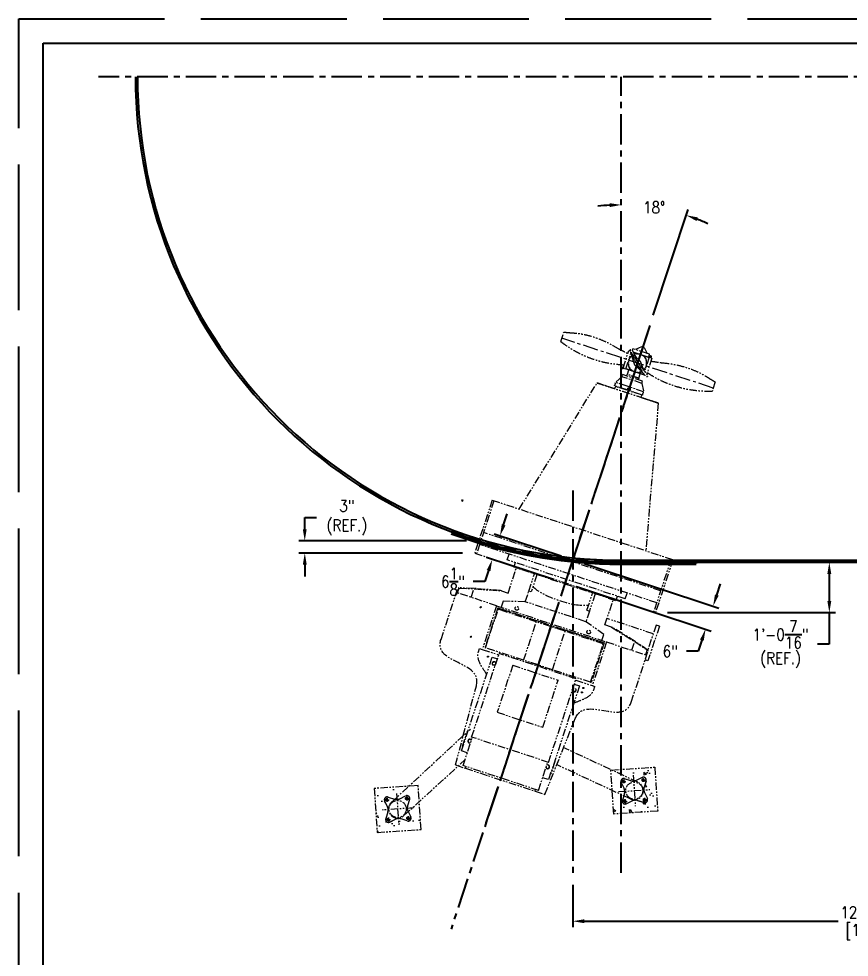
# Model space of a CAD drawing. Extents: x -36 to 1834, y 36 to 900.
# Drawn here: x -36 to 374.3, y 436.1 to 900 of the extents above; entities that cross this region are included whole.
import ezdxf

# ---------------------------------------------------------------- set-up
doc = ezdxf.new("R2010")
doc.units = 0
doc.header["$LTSCALE"] = 12
doc.header["$MEASUREMENT"] = 0
doc.header["$PDMODE"] = 33
doc.header["$PDSIZE"] = -0.5
for name, pattern in [('AM_ISO02W050', [7.5, 6, -1.5]), ('CENTER', [2, 1.25, -0.25, 0.25, -0.25]), ('HIDDEN', [0.375, 0.25, -0.125]), ('PHANTOM2', [1.25, 0.625, -0.125, 0.125, -0.125, 0.125, -0.125])]:
    doc.linetypes.add(name, pattern=pattern)
doc.layers.get('0').update_dxf_attribs({"linetype": 'CONTINUOUS'})
doc.layers.get('Defpoints').update_dxf_attribs({"linetype": 'CONTINUOUS'})
for name, color, linetype, lineweight in [('AM_11', 92, 'PHANTOM2', 25), ('AM_7', 142, 'CENTER', 25), ('Equipment-AM_0', 7, 'CONTINUOUS', 50), ('Equipment-AM_11', 92, 'PHANTOM2', 25), ('Equipment-AM_2', 5, 'CONTINUOUS', 50), ('Equipment-AM_3', 6, 'HIDDEN', 25)]:
    doc.layers.add(name, color=color, linetype=linetype, lineweight=lineweight)
for name, color, linetype in [('CENTER', 6, 'CENTER'), ('COVER', 3, 'CONTINUOUS'), ('DIM', 1, 'CONTINUOUS'), ('SHELL', 40, 'CONTINUOUS')]:
    doc.layers.add(name, color=color, linetype=linetype)
doc.styles.add('ROMANS', font='ROMANS.shx', dxfattribs={"width": 0.85, "height": 5.76})
doc.styles.get("Standard").update_dxf_attribs({"font": 'sanss___.ttf'})
doc.dimstyles.get("Standard").update_dxf_attribs({"dimtxt": 0.18, "dimasz": 0.18, "dimexe": 0.18, "dimexo": 0.0625, "dimgap": 0.09, "dimtad": 0, "dimtih": 1, "dimtoh": 1, "dimdec": 4, "dimzin": 0, "dimdsep": 46, "dimtxsty": 'Standard', "dimcen": 0.09, "dimadec": 0, "dimazin": 0, "dimtfac": 1, "dimtdec": 4, "dimtofl": 0, "dimtmove": 0, "dimatfit": 3, "dimfxl": 1, "dimtolj": 1, "dimtzin": 0, "dimarcsym": 0})

# ---------------------------------------------------------------- blocks, each defined once
blk = doc.blocks.new('*D226')
at = {"layer": 'COVER', "color": 0, "lineweight": -2, "transparency": 16777216}
for p, q in [((203.54, 649.84), (205.33, 655.32)), ((231.95, 634.44), (198.89, 645.31)), ((228.12, 622.78), (195.06, 633.65)), ((196.11, 627.24), (194.31, 621.76)), ((194.31, 621.76), (188.55, 621.76))]:
    blk.add_line(p, q, dxfattribs=at)
at = {"layer": 'COVER', "color": 0, "transparency": 16777216}
for points in [[(202.62, 650.14), (204.45, 649.54), (201.74, 644.37)], [(195.2, 627.54), (197.02, 626.94), (197.91, 632.71)]]:
    blk.add_solid(points, dxfattribs=at)
at = {"layer": 'Defpoints', "color": 0, "transparency": 16777216}
for p in [(197.91, 632.71), (237.65, 632.57, 0.01), (233.82, 620.91, 0.01)]:
    blk.add_point(p, dxfattribs=at)
at = {"layer": 'COVER', "color": 0, "transparency": 16777216, "insert": (178.51, 621.76), "char_height": 5.76, "attachment_point": 5, "style": 'ROMANS'}
blk.add_mtext('\\A1;6{\\H1x;\\S1/8;}"', dxfattribs=at)
blk = doc.blocks.new('A$C7E8F1151')
at = {"layer": 'AM_11', "lineweight": 18, "ltscale": 0.25}
h = blk.add_hatch(dxfattribs=at)
h.set_pattern_fill('AR-CONC', color=256, style=0)
h.set_pattern_definition([(50, (-256.126, -601.178), (7.1726, -0.62752), [0.75, -8.25]), (355, (-256.126, -601.178), (-1.387513, 7.52192), [0.6, -6.6]), (100.4514, (-255.528, -601.23), (5.78509, 6.8944), [0.6374, -7.01142]), (46.1842, (-256.126, -599.178), (10.67241, -1.65519), [1.125, -12.375]), (96.6356, (-255.236, -599.316), (9.34662, 9.74119), [0.9561, -10.51714]), (351.1842, (-256.126, -599.178), (9.34662, 9.74119), [0.9, -9.9]), (21, (-255.126, -599.678), (5.96907, -4.02619), [0.75, -8.25]), (326, (-255.126, -599.678), (2.433153, 7.2515), [0.6, -6.6]), (71.4514, (-254.6284, -600.013), (8.402224, 3.22531), [0.6374, -7.01142]), (37.5, (-256.1259, -601.1777), (0.1215986, 3.3289385), [0, -6.52, 0, -6.7, 0, -6.625]), (7.5, (-256.126, -601.1777), (2.630695, 3.944117), [0, -3.82, 0, -6.37, 0, -2.525]), (327.5, (-258.356, -601.1777), (5.338224, -0.225549), [0, -2.5, 0, -7.8, 0, -10.35]), (317.5, (-259.356, -601.1777), (5.831862, 1.00105), [0, -3.25, 0, -5.18, 0, -7.35])])
h.paths.add_polyline_path([(247.41, 65.65), (250.45, 71.21, 0.048096), (250.36, 71.53), (249.75, 73.05, -0.660247), (250.67, 73.97), (252.19, 73.36, 0.095714), (252.84, 73.24), (252.84, 73.13, -0.414201), (255.11, 70.87), (255.21, 70.87, 0.095714), (255.33, 70.21), (255.94, 68.7, -0.660247), (255.02, 67.78), (253.96, 68.2), (252.44, 65.44), (258.28, 65.44), (258.28, 76.31), (247.41, 76.31)])
h.paths.add_polyline_path([(255.64, 73.31, -1), (254.93, 73.31, -1)], flags=16)
h = blk.add_hatch(dxfattribs=at)
h.set_pattern_fill('AR-CONC', color=256, style=0)
h.set_pattern_definition([(50, (-256.126, -601.178), (7.1726, -0.62752), [0.75, -8.25]), (355, (-256.126, -601.178), (-1.38751, 7.52192), [0.6, -6.6]), (100.4514, (-255.528, -601.23), (5.78509, 6.8944), [0.6374, -7.01142]), (46.1842, (-256.126, -599.178), (10.67241, -1.65519), [1.125, -12.375]), (96.6356, (-255.236, -599.316), (9.34662, 9.74119), [0.9561, -10.51714]), (351.1842, (-256.126, -599.178), (9.34662, 9.74119), [0.9, -9.9]), (21, (-255.126, -599.678), (5.96907, -4.02619), [0.75, -8.25]), (326, (-255.126, -599.678), (2.43315, 7.2515), [0.6, -6.6]), (71.4514, (-254.6284, -600.013), (8.402224, 3.22531), [0.6374, -7.01142]), (37.5, (-256.1259, -601.1777), (0.1215986, 3.3289385), [0, -6.52, 0, -6.7, 0, -6.625]), (7.5, (-256.126, -601.1777), (2.630695, 3.944117), [0, -3.82, 0, -6.37, 0, -2.525]), (327.5, (-258.356, -601.1777), (5.338224, -0.225549), [0, -2.5, 0, -7.8, 0, -10.35]), (317.5, (-259.356, -601.1777), (5.831862, 1.00105), [0, -3.25, 0, -5.18, 0, -7.35])])
h.paths.add_polyline_path([(248.09, 6.83), (258.97, 6.83), (258.97, 17.7), (252.06, 17.7), (254.36, 14.82), (255.71, 15.36, -0.660247), (256.63, 14.44), (256.02, 12.92, 0.095714), (255.89, 12.26), (255.78, 12.26, -0.414172), (253.53, 10.01), (253.53, 9.9, 0.095714), (252.87, 9.78), (251.35, 9.17, -0.660247), (250.43, 10.09), (251.04, 11.6, 0.0164), (251.08, 11.71), (248.09, 15.39)])
h.paths.add_polyline_path([(255.62, 9.82, -1), (256.32, 9.82, -1)], flags=16)
for p, q in [((178.9, 40.58), (196.51, 84.16)), ((196.33, 83.72), (209.11, 78.56)), ((196.51, 84.16), (209.28, 79)), ((145.49, 81.76), (143.86, 77.75)), ((146.18, 81.48), (145.49, 81.76)), ((146.5, 82.27), (146.23, 81.61)), ((146.23, 81.61), (149.57, 80.26)), ((146.5, 82.27), (150.36, 80.71)), ((157.67, 83.1), (193.87, 77.62)), ((143.75, 80.51), (143.48, 79.85)), ((143.48, 79.85), (144.12, 78.37)), ((143.75, 80.51), (145.24, 81.14)), ((145.13, 78.88), (145.61, 80.07)), ((152, 79.6), (150.05, 74.78)), ((151.18, 78.72), (150.12, 79.15)), ((150.23, 79.99), (150.43, 79.91)), ((150.57, 80.25), (150.43, 79.91)), ((152.53, 79.38), (150.58, 74.57)), ((154.63, 79.68), (151.88, 72.89)), ((152.53, 79.38), (152, 79.6)), ((152.53, 79.38), (154.63, 79.68)), ((155.43, 79.36), (152.69, 72.57)), ((155.39, 79.06), (152.87, 72.8)), ((154.77, 79.62), (154.63, 79.68)), ((155.37, 79), (155.3, 79.03)), ((155.43, 79.36), (155.36, 79.39)), ((155.39, 79.06), (155.99, 78.89)), ((204, 80.63), (186.74, 37.91)), ((206.88, 79.46), (189.62, 36.75)), ((191.67, 35.42), (209.28, 79)), ((212.7, 79.74), (212.38, 78.94)), ((212.38, 78.94), (218.42, 76.5)), ((212.7, 79.74), (221.06, 76.36)), ((144.31, 77.57), (143.86, 77.75)), ((144.24, 76.68), (144.41, 77.11)), ((148.44, 74.99), (144.24, 76.68)), ((148.7, 75.64), (144.86, 77.2)), ((149.81, 78.37), (149.33, 77.18)), ((151.18, 78.72), (150.07, 75.98)), ((151.27, 78.72), (150.14, 75.91)), ((151.18, 78.72), (151.27, 78.72)), ((151.6, 78.59), (151.27, 78.72)), ((214.47, 78.09), (209.98, 66.96)), ((218.51, 76.61), (216.11, 73.54)), ((218.41, 76.37), (218.51, 76.61)), ((230.96, 71.58), (218.51, 76.61)), ((148.44, 74.99), (148.7, 75.64)), ((150.07, 75.98), (149.01, 76.41)), ((150.58, 74.57), (150.05, 74.78)), ((150.07, 75.98), (150.14, 75.91)), ((150.46, 75.78), (150.14, 75.91)), ((150.58, 74.57), (151.88, 72.89)), ((215.73, 66.46), (219.54, 75.91)), ((216.11, 73.42), (218.41, 76.37)), ((219.54, 75.91), (218.41, 76.37)), ((221.06, 76.36), (220.79, 75.69)), ((252.84, 66.99), (252.84, 74.76)), ((152.03, 72.83), (151.88, 72.89)), ((152.69, 72.57), (152.61, 72.6)), ((152.89, 72.87), (152.82, 72.9)), ((152.87, 72.8), (153.41, 72.51)), ((205.39, 71.78), (204, 72.34)), ((212.16, 67.93), (216.11, 73.42)), ((216.11, 73.54), (212.26, 68.19)), ((218.19, 72.57), (216.11, 73.42)), ((250.83, 71.91), (241.07, 54.07)), ((249.75, 73.05), (250.36, 71.53)), ((250.87, 73.31), (249.93, 73.31)), ((250.4, 73.78), (250.4, 72.85)), ((251.24, 73.74), (250.67, 73.97)), ((250.67, 73.97), (252.19, 73.36)), ((253.5, 73.36), (255.02, 73.97)), ((254.82, 73.31), (255.76, 73.31)), ((255.29, 73.78), (255.29, 72.85)), ((255.94, 73.05), (255.29, 71.41)), ((255.33, 71.53), (255.94, 73.05)), ((205.39, 71.78), (193.89, 43.31)), ((204.61, 69.85), (205.71, 69.41)), ((254.78, 69.71), (245.15, 52.11)), ((249.02, 70.87), (256.67, 70.87)), ((250.36, 70.21), (249.75, 68.7)), ((255.94, 68.7), (255.33, 70.21)), ((181.54, 47.12), (151.7, 68.33)), ((205.71, 69.41), (195.76, 44.8)), ((211.51, 66.34), (205.45, 68.79)), ((212.16, 67.93), (211.51, 66.34)), ((212.26, 68.19), (212.16, 67.93)), ((250.87, 68.43), (249.93, 68.43)), ((250.4, 67.96), (250.4, 68.9)), ((250.67, 67.78), (252.19, 68.38)), ((253.5, 68.38), (255.02, 67.78)), ((254.82, 68.43), (255.76, 68.43)), ((255.29, 67.96), (255.29, 68.9)), ((205.02, 39.96), (215.73, 66.46)), ((205.56, 40.25), (215.91, 65.88)), ((213.82, 65.94), (210.4, 61.69)), ((215.75, 65.37), (211.83, 55.67)), ((216.15, 65.61), (212.43, 56.41)), ((215.28, 65.35), (213.82, 65.94)), ((215.71, 65.38), (216.01, 65.27)), ((215.73, 66.46), (226.24, 62.22)), ((215.91, 65.88), (225.48, 62.01)), ((225.42, 61.87), (216.15, 65.61)), ((207.58, 62.15), (203.45, 63.82)), ((203.68, 64.41), (207.82, 62.74)), ((207.58, 62.15), (207.82, 62.74)), ((207.82, 62.74), (210.4, 61.69)), ((226.24, 62.22), (226.5, 62.87)), ((227.31, 62.55), (226.5, 62.87)), ((140.92, 60.04), (138.62, 60.97)), ((210.4, 61.69), (204.5, 47.09)), ((225.42, 61.87), (221.7, 52.67)), ((224.63, 58.23), (226.24, 62.22)), ((225.42, 61.87), (225.48, 62.01)), ((224.34, 58.35), (216.84, 39.8)), ((244.49, 50.21), (224.34, 58.35)), ((225.61, 57.83), (226.12, 59.08)), ((226.12, 59.08), (248.75, 49.93)), ((212.43, 56.41), (209.63, 49.48)), ((211.83, 55.67), (211.44, 54.69)), ((221.7, 52.67), (212.43, 56.41)), ((252.32, 48.8), (234.1, 57.5)), ((211.69, 54.59), (211.4, 54.71)), ((219.95, 42.96), (224.37, 53.92)), ((235.72, 49.33), (224.37, 53.92)), ((210.11, 51.41), (209.71, 50.43)), ((210.37, 51.3), (210.07, 51.42)), ((221.7, 52.67), (218.9, 45.73)), ((244.37, 51.7), (244.4, 51.78)), ((244.4, 51.78), (247.68, 50.45)), ((201.92, 48.14), (197.79, 49.8)), ((198.02, 50.39), (202.15, 48.72)), ((202.15, 48.72), (201.92, 48.14)), ((209.71, 50.43), (205.8, 40.73)), ((209.63, 49.48), (205.91, 40.28)), ((218.9, 45.73), (209.63, 49.48)), ((220.89, 50.33), (219.93, 47.96)), ((220.85, 50.24), (220.74, 50.29)), ((221.07, 50.26), (220.89, 50.33)), ((231.3, 38.38), (235.72, 49.33)), ((244.49, 50.21), (236.99, 31.66)), ((251.24, 47.26), (244.41, 50.02)), ((247.68, 50.45), (247.65, 50.38)), ((248.75, 49.93), (248.17, 48.5)), ((251.36, 46.42), (252.32, 48.8)), ((204.5, 47.09), (201.92, 48.14)), ((204.5, 47.09), (204.01, 41.66)), ((219.96, 48.05), (219.86, 48.1)), ((220.11, 47.89), (219.93, 47.96)), ((251.24, 47.26), (243.89, 29.09)), ((244.58, 29.62), (251.36, 46.42)), ((251.36, 46.42), (250.96, 46.58)), ((194.67, 45.25), (195.76, 44.8)), ((202.08, 42.98), (196.02, 45.42)), ((218.9, 45.73), (215.18, 36.53)), ((193.89, 43.31), (192.5, 43.87)), ((201.43, 41.39), (202.08, 42.98)), ((219.95, 42.96), (231.3, 38.38)), ((178.9, 40.58), (191.67, 35.42)), ((179.07, 41.01), (191.85, 35.85)), ((201.33, 41.12), (200.38, 34.6)), ((200.46, 34.69), (201.43, 41.39)), ((205.02, 39.96), (201.2, 30.51)), ((201.43, 41.39), (201.33, 41.12)), ((204.01, 41.66), (205.47, 41.07)), ((205.02, 39.96), (215.53, 35.71)), ((205.56, 40.25), (215.12, 36.39)), ((206.05, 40.63), (205.76, 40.74)), ((215.18, 36.53), (205.91, 40.28)), ((215.53, 35.71), (217.14, 39.68)), ((236.99, 31.66), (216.84, 39.8)), ((217.62, 38.05), (218.12, 39.29)), ((240.26, 28.91), (217.62, 38.05)), ((215.12, 36.39), (215.18, 36.53)), ((215.27, 35.06), (215.53, 35.71)), ((216.07, 34.73), (215.27, 35.06)), ((200.38, 34.6), (199.97, 30.73)), ((200.07, 30.97), (200.46, 34.69)), ((202.55, 33.85), (200.46, 34.69)), ((243.62, 27.24), (224.46, 33.65)), ((199.97, 30.73), (200.07, 30.97)), ((212.42, 25.7), (199.97, 30.73)), ((201.2, 30.51), (200.07, 30.97)), ((251.84, 10.77), (234.99, 31.5)), ((235.85, 30.61), (235.87, 30.68)), ((239.13, 29.28), (235.85, 30.61)), ((243.89, 29.09), (237.07, 31.84)), ((240.83, 30.32), (240.26, 28.91)), ((239.16, 29.35), (239.13, 29.28)), ((255.19, 13.78), (242.44, 29.73)), ((243.62, 27.24), (244.58, 29.62)), ((244.58, 29.62), (244.18, 29.79)), ((251.04, 12.92), (250.43, 14.44)), ((251.56, 14.71), (250.62, 14.71)), ((251.09, 15.18), (251.09, 14.24)), ((251.35, 15.36), (252.87, 14.75)), ((253.53, 16.15), (253.53, 8.38)), ((254.19, 14.75), (255.71, 15.36)), ((255.5, 14.71), (256.44, 14.71)), ((255.97, 15.18), (255.97, 14.24)), ((256.63, 14.44), (256.02, 12.92)), ((249.71, 12.26), (257.35, 12.26)), ((250.43, 10.09), (251.04, 11.6)), ((256.63, 10.09), (255.97, 11.73)), ((256.02, 11.6), (256.63, 10.09)), ((251.56, 9.82), (250.62, 9.82)), ((251.09, 9.35), (251.09, 10.29)), ((251.35, 9.17), (252.87, 9.78)), ((251.92, 9.4), (251.35, 9.17)), ((254.19, 9.78), (255.71, 9.17)), ((255.5, 9.82), (256.44, 9.82)), ((255.97, 9.35), (255.97, 10.29))]:
    blk.add_line(p, q, dxfattribs=at)
for points in [[(247.41, 76.31), (258.28, 76.31), (258.28, 65.44), (247.41, 65.44)], [(248.09, 6.83), (258.97, 6.83), (258.97, 17.7), (248.09, 17.7)]]:
    blk.add_lwpolyline(points, close=True, dxfattribs=at)
for centre, radius in [((153.69, 76.11), 0.197), ((250.4, 73.31), 0.354), ((252.84, 70.87), 2.11), ((255.29, 73.31), 0.354), ((250.4, 68.43), 0.354), ((255.29, 68.43), 0.354), ((213, 62.23), 0.453), ((226.7, 59.99), 0.131), ((227.06, 57.72), 0.409), ((227.79, 59.55), 0.131), ((205.99, 44.9), 0.453), ((217.41, 36.99), 0.131), ((219.24, 38.38), 0.409), ((251.09, 14.71), 0.354), ((253.53, 12.26), 2.11), ((255.97, 14.71), 0.354), ((251.09, 9.82), 0.354), ((255.97, 9.82), 0.354)]:
    blk.add_circle(centre, radius, dxfattribs=at)
for centre, radius, start, end in [((146.52, 79.7), 1.87, 95.3699, 99.7224), ((147.47, 78.63), 2.26, 40.0119, 195.9902), ((147.47, 78.63), 2.26, 213.9377, 22.2566), ((144.3, 84.1), 6.59, 288.0503, 310.75), ((144.3, 84.1), 6.2, 298.1144, 310.75), ((148.47, 79.26), 0.197, 310.75, 130.75), ((148.9, 78.74), 1.87, 36.2776, 40.6301), ((145.65, 77.85), 0.197, 102.25, 203.876), ((145.65, 77.85), 0.197, 203.876, 282.25), ((144.3, 84.1), 6.2, 282.25, 294.8856), ((144.3, 84.1), 6.59, 282.25, 288.0503), ((144.3, 84.1), 6.2, 294.8856, 298.1144), ((148.41, 77.55), 1.87, 275.3699, 279.7224), ((250.4, 73.31), 0.709, 68.1307, 201.8694), ((252.84, 70.87), 2.26, 328.966, 152.8628), ((252.84, 75.01), 1.77, 248.1307, 291.8694), ((255.29, 73.31), 0.709, 338.1307, 111.8694), ((255.29, 73.31), 0.709, 338.1307, 34.3457), ((248.71, 70.87), 1.77, 338.1307, 21.8694), ((256.98, 70.87), 1.77, 162.8539, 201.8694), ((256.98, 70.87), 1.77, 158.1307, 159.8426), ((250.4, 68.43), 0.709, 158.1307, 291.8694), ((252.84, 66.74), 1.77, 68.1307, 111.8694), ((255.29, 68.43), 0.709, 248.1308, 21.8694), ((227.06, 57.72), 0.472, 269.0395, 226.9605), ((245.56, 49.93), 0.472, 291.5312, 204.4688), ((245.56, 49.93), 0.409, 281.0207, 214.9793), ((219.24, 38.38), 0.472, 93.8419, 42.1581), ((237.97, 31.13), 0.472, 114.2378, 21.7622), ((237.97, 31.13), 0.409, 104.8773, 31.1227), ((251.09, 14.71), 0.709, 68.1306, 201.8693), ((253.53, 16.4), 1.77, 248.1306, 291.8694), ((255.97, 14.71), 0.709, 338.1307, 111.8693), ((249.39, 12.26), 1.77, 338.1307, 21.8693), ((253.53, 12.26), 2.25, 214.7511, 37.2528), ((257.66, 12.26), 1.77, 158.1307, 197.1462), ((257.66, 12.26), 1.77, 200.1575, 201.8693), ((251.09, 9.82), 0.709, 158.1307, 291.8694), ((253.53, 8.13), 1.77, 68.1306, 111.8694), ((255.97, 9.82), 0.709, 248.1307, 21.8693), ((255.97, 9.82), 0.709, 325.6544, 21.8693)]:
    blk.add_arc(centre, radius, start, end, dxfattribs=at)
blk.add_ellipse((202.84, 56.25), major_axis=(2.95, 7.3), ratio=0.260474, start_param=3.544308, end_param=5.880469, dxfattribs=at)
for centre in [(205.12, 36), (212.24, 33.13)]:
    blk.add_ellipse(centre, major_axis=(0.164, -0.066), ratio=0.409923, dxfattribs=at)
for points in [[(152.6, 96.36), (152.86, 96.72), (153.12, 97.1), (153.37, 97.47)], [(145.94, 81.58), (145.91, 81.65), (145.88, 81.72), (145.86, 81.78)], [(147.28, 79.39), (147.36, 79.41), (147.44, 79.43), (147.52, 79.45)], [(145.36, 77.97), (145.42, 77.99), (145.51, 78.01), (145.6, 78.04)], [(147.65, 77.86), (147.25, 77.76), (146.87, 77.67), (146.52, 77.58)], [(234.1, 57.5), (228.27, 60.28), (237, 69.14), (230.96, 71.58)], [(138.62, 60.97), (138.7, 61.42), (138.78, 61.86), (138.84, 62.3)], [(229.37, 60.09), (228.93, 61.2), (228.33, 62.13), (227.31, 62.55)], [(230.26, 57.41), (229.96, 58.31), (229.71, 59.25), (229.37, 60.09)], [(224.46, 33.65), (218.33, 35.7), (218.47, 23.25), (212.42, 25.7)], [(219.26, 35.06), (218.17, 34.57), (217.1, 34.32), (216.07, 34.73)], [(221.76, 36.38), (220.93, 35.94), (220.09, 35.43), (219.26, 35.06)]]:
    blk.add_open_spline(points, degree=3, dxfattribs=at)
for points, knots in [([(147.77, 84.6), (147.92, 85.59), (148.12, 86.57), (148.62, 88.51), (148.92, 89.47), (149.6, 91.28), (149.98, 92.13), (150.78, 93.65), (151.18, 94.33), (151.78, 95.21), (151.94, 95.45), (152.27, 95.91), (152.45, 96.15), (152.6, 96.36)], [0, 0, 0, 0, 7.653732, 7.653732, 15.300348, 15.300348, 22.393792, 22.393792, 28.40915, 28.40915, 30.624819, 30.624819, 32.850872, 32.850872, 32.850872, 32.850872]), ([(155.67, 96.54), (155.63, 95.72), (155.56, 94.87), (155.34, 93.21), (155.2, 92.38), (154.85, 90.81), (154.65, 90.05), (154.2, 88.6), (153.94, 87.9), (153.4, 86.55), (153.1, 85.9), (152.46, 84.63), (152.11, 84.01), (151.38, 82.81), (150.99, 82.22), (150.39, 81.38), (150.19, 81.12), (149.99, 80.86)], [0, 0, 0, 0, 6.979555, 6.979555, 13.589523, 13.589523, 19.605925, 19.605925, 25.238521, 25.238521, 30.698867, 30.698867, 36.177533, 36.177533, 41.846552, 41.846552, 44.568185, 44.568185, 44.568185, 44.568185]), ([(147.2, 81.98), (147.34, 82.61), (147.48, 83.25), (147.65, 84), (147.68, 84.13), (147.72, 84.35), (147.74, 84.45), (147.76, 84.56), (147.77, 84.58), (147.77, 84.6), (147.77, 84.61), (147.77, 84.62), (147.77, 84.63), (147.78, 84.63), (147.78, 84.63), (147.78, 84.63)], [0, 0, 0, 0, 5.000867, 5.000867, 6.021701, 6.021701, 6.787566, 6.787566, 6.931145, 6.931145, 6.993671, 6.993671, 7.02494, 7.02494, 7.030177, 7.030177, 7.030177, 7.030177]), ([(145.61, 80.07), (145.64, 80.13), (145.66, 80.2), (145.72, 80.34), (145.75, 80.41), (145.8, 80.53), (145.83, 80.6), (145.88, 80.73), (145.9, 80.8), (145.95, 80.92), (145.98, 80.99), (146.03, 81.11), (146.05, 81.17), (146.09, 81.25), (146.1, 81.28), (146.12, 81.34), (146.13, 81.36), (146.15, 81.41), (146.16, 81.44), (146.18, 81.48), (146.19, 81.49), (146.2, 81.53), (146.21, 81.54), (146.21, 81.54)], [-7.209113, -7.209113, -7.209113, -7.209113, -6.686993, -6.686993, -6.164873, -6.164873, -5.595417, -5.595417, -5.02596, -5.02596, -4.311666, -4.311666, -3.597372, -3.597372, -3.090035, -3.090035, -2.582697, -2.582697, -1.937023, -1.937023, -1.291349, -1.291349, 0, 0, 0, 0]), ([(145.86, 81.78), (145.86, 81.79), (145.85, 81.8), (145.85, 81.82), (145.84, 81.83), (145.84, 81.86), (145.84, 81.86), (145.84, 81.88), (145.84, 81.88), (145.84, 81.9), (145.84, 81.9), (145.84, 81.9), (145.84, 81.91), (145.84, 81.91), (145.84, 81.91), (145.84, 81.92), (145.84, 81.92), (145.84, 81.92), (145.84, 81.93), (145.85, 81.93), (145.85, 81.94), (145.85, 81.95), (145.85, 81.96), (145.86, 81.99), (145.87, 82.01), (145.89, 82.04), (145.91, 82.05), (145.94, 82.08), (145.96, 82.1), (146, 82.11), (146.01, 82.11), (146.02, 82.11), (146.02, 82.11), (146.03, 82.11), (146.03, 82.11), (146.03, 82.11), (146.03, 82.11), (146.04, 82.11), (146.04, 82.11), (146.05, 82.11), (146.05, 82.11), (146.06, 82.11), (146.07, 82.11), (146.09, 82.1), (146.09, 82.1), (146.11, 82.09), (146.12, 82.09), (146.14, 82.07), (146.15, 82.06), (146.2, 82.01), (146.24, 81.96), (146.3, 81.88), (146.31, 81.86), (146.33, 81.84)], [0, 0, 0, 0, 0.737578, 0.737578, 1.29119, 1.29119, 1.485795, 1.485795, 1.579648, 1.579648, 1.616724, 1.616724, 1.635225, 1.635225, 1.653768, 1.653768, 1.672344, 1.672344, 1.690911, 1.690911, 1.728403, 1.728403, 1.803313, 1.803313, 2.103496, 2.103496, 2.41165, 2.41165, 2.804965, 2.804965, 2.891471, 2.891471, 2.90998, 2.90998, 2.928549, 2.928549, 2.947177, 2.947177, 2.965788, 2.965788, 3.003386, 3.003386, 3.078225, 3.078225, 3.377259, 3.377259, 3.750925, 3.750925, 4.871392, 4.871392, 8.233437, 8.233437, 9.167797, 9.167797, 9.167797, 9.167797]), ([(157.67, 83.1), (157.66, 83.08), (157.6, 82.92), (157.49, 82.64), (157.36, 82.33), (157.17, 81.85), (156.93, 81.24), (156.7, 80.67), (156.42, 79.98), (156.11, 79.21), (155.81, 78.44), (155.47, 77.6), (155.12, 76.74), (154.77, 75.88), (154.42, 75), (154.07, 74.15), (153.73, 73.3), (153.4, 72.48), (153.1, 71.75), (152.8, 71.01), (152.54, 70.36), (152.32, 69.84), (152.11, 69.31), (151.94, 68.91), (151.84, 68.65), (151.75, 68.43), (151.7, 68.32), (151.7, 68.33)], [3.162767, 3.162767, 3.162767, 3.162767, 3.494281, 3.494281, 3.494281, 3.864937, 3.864937, 3.864937, 4.218341, 4.218341, 4.218341, 4.571649, 4.571649, 4.571649, 4.924836, 4.924836, 4.924836, 5.277871, 5.277871, 5.277871, 5.630759, 5.630759, 5.630759, 5.983556, 5.983556, 5.983556, 6.283185, 6.283185, 6.283185, 6.283185]), ([(155.95, 78.9), (156.09, 79.26), (156.23, 79.59), (156.36, 79.91), (156.65, 80.63), (156.91, 81.25), (157.11, 81.75), (157.31, 82.25), (157.47, 82.63), (157.56, 82.85), (157.63, 83.01), (157.66, 83.1), (157.67, 83.1), (157.67, 83.1), (157.67, 83.1), (157.67, 83.1)], [2.0172, 2.0172, 2.0172, 2.0172, 2.175146, 2.175146, 2.175146, 2.528546, 2.528546, 2.528546, 2.881984, 2.881984, 2.881984, 3.141593, 3.141593, 3.141593, 3.162767, 3.162767, 3.162767, 3.162767]), ([(144.66, 77.72), (144.66, 77.73), (144.66, 77.73), (144.68, 77.78), (144.71, 77.83), (144.76, 77.96), (144.78, 78.03), (144.83, 78.15), (144.86, 78.21), (144.91, 78.35), (144.94, 78.42), (144.99, 78.54), (145.02, 78.61), (145.07, 78.75), (145.1, 78.82), (145.13, 78.88)], [17.950022, 17.950022, 17.950022, 17.950022, 18.015599, 18.015599, 18.729893, 18.729893, 19.444187, 19.444187, 20.013643, 20.013643, 20.5831, 20.5831, 21.105219, 21.105219, 21.627339, 21.627339, 21.627339, 21.627339]), ([(147.46, 80.89), (147.39, 80.9), (147.33, 80.9), (147.2, 80.91), (147.13, 80.9), (146.98, 80.9), (146.91, 80.89), (146.76, 80.86), (146.66, 80.84), (146.47, 80.77), (146.38, 80.73), (146.23, 80.65), (146.17, 80.6), (146.04, 80.5), (145.99, 80.44), (145.89, 80.34), (145.85, 80.28), (145.79, 80.18), (145.76, 80.13), (145.74, 80.09)], [2.052584, 2.052584, 2.052584, 2.052584, 2.543291, 2.543291, 3.04271, 3.04271, 3.54213, 3.54213, 4.243281, 4.243281, 4.944433, 4.944433, 5.501463, 5.501463, 6.058494, 6.058494, 6.568214, 6.568214, 6.897985, 6.897985, 6.897985, 6.897985]), ([(146.31, 78.61), (146.43, 78.72), (146.55, 78.83), (146.64, 78.92), (146.78, 79.06), (146.89, 79.16), (146.92, 79.19)], [0.5349784, 0.5349784, 0.5349784, 0.5349784, 0.7267187, 0.7267187, 0.7267187, 1, 1, 1, 1]), ([(146.92, 79.19), (146.98, 79.25), (147.05, 79.3), (147.12, 79.33), (147.17, 79.36), (147.22, 79.38), (147.28, 79.39)], [0, 0, 0, 0, 0.5061072, 0.5061072, 0.5061072, 0.8602727, 0.8602727, 0.8602727, 0.8602727]), ([(147.52, 79.45), (147.55, 79.46), (147.57, 79.46), (147.66, 79.49), (147.73, 79.51), (148.02, 79.59), (148.23, 79.67), (148.93, 79.94), (149.41, 80.17), (149.87, 80.42), (149.96, 80.47), (150.04, 80.51)], [0, 0, 0, 0, 0.449507, 0.449507, 1.797254, 1.797254, 5.841303, 5.841303, 14.80828, 14.80828, 17.264303, 17.264303, 17.264303, 17.264303]), ([(148.95, 78.96), (148.9, 78.91), (148.84, 78.86), (148.79, 78.8), (148.7, 78.72), (148.61, 78.63), (148.53, 78.55), (148.4, 78.43), (148.28, 78.32), (148.19, 78.23), (148.1, 78.14), (148.04, 78.08), (148.01, 78.06)], [0.3542157, 0.3542157, 0.3542157, 0.3542157, 0.446679, 0.446679, 0.446679, 0.5884091, 0.5884091, 0.5884091, 0.7967182, 0.7967182, 0.7967182, 1, 1, 1, 1]), ([(149.57, 79.71), (149.57, 79.71), (149.56, 79.7), (149.5, 79.67), (149.43, 79.62), (149.23, 79.49), (149.09, 79.4), (148.72, 79.15), (148.48, 78.98), (148.19, 78.78), (148.14, 78.75), (148.1, 78.72)], [14.726358, 14.726358, 14.726358, 14.726358, 15.953512, 15.953512, 18.610397, 18.610397, 22.145019, 22.145019, 26.877729, 26.877729, 27.74245, 27.74245, 27.74245, 27.74245]), ([(148.36, 79.42), (148.77, 79.69), (149.13, 79.93), (149.75, 80.33), (150.01, 80.49), (150.4, 80.73), (150.54, 80.82), (150.68, 80.89), (150.71, 80.91), (150.77, 80.93), (150.78, 80.93), (150.81, 80.93), (150.82, 80.94), (150.87, 80.93), (150.89, 80.93), (150.93, 80.91), (150.95, 80.9), (150.98, 80.87), (151, 80.84), (151.03, 80.78), (151.03, 80.75), (151.03, 80.7), (151.02, 80.68), (151.01, 80.65), (151.01, 80.64), (150.99, 80.61), (150.98, 80.6), (150.95, 80.56), (150.92, 80.54), (150.81, 80.44), (150.69, 80.35), (150.53, 80.22)], [0, 0, 0, 0, 6.995978, 6.995978, 13.62516, 13.62516, 19.677384, 19.677384, 22.584203, 22.584203, 23.212089, 23.212089, 23.684226, 23.684226, 24.084161, 24.084161, 24.272384, 24.272384, 24.626608, 24.626608, 24.980767, 24.980767, 25.333398, 25.333398, 25.749267, 25.749267, 26.59786, 26.59786, 29.139566, 29.139566, 34.936509, 34.936509, 34.936509, 34.936509]), ([(150.53, 80.22), (150.4, 80.12), (150.18, 79.96), (149.71, 79.6), (149.5, 79.44), (149.18, 79.17), (149.06, 79.06), (148.95, 78.96)], [0, 0, 0, 0, 4.730935, 4.730935, 8.359402, 8.359402, 10.638255, 10.638255, 10.638255, 10.638255]), ([(149.23, 80.09), (149.22, 80.1), (149.21, 80.11), (149.15, 80.17), (149.1, 80.21), (149.05, 80.25)], [-2.6470738, -2.6470738, -2.6470738, -2.6470738, -2.5432912, -2.5432912, -2.0525844, -2.0525844, -2.0525844, -2.0525844]), ([(149.73, 78.48), (149.74, 78.53), (149.76, 78.57), (149.78, 78.69), (149.79, 78.76), (149.8, 78.9), (149.8, 78.98), (149.78, 79.14), (149.76, 79.22), (149.72, 79.37), (149.68, 79.46), (149.64, 79.55)], [-6.897985, -6.897985, -6.897985, -6.897985, -6.568214, -6.568214, -6.058494, -6.058494, -5.501463, -5.501463, -4.944433, -4.944433, -4.290403, -4.290403, -4.290403, -4.290403]), ([(150.4, 79.85), (150.4, 79.85), (150.4, 79.84), (150.38, 79.8), (150.38, 79.78), (150.36, 79.74), (150.35, 79.72), (150.33, 79.67), (150.32, 79.64), (150.3, 79.58), (150.28, 79.55), (150.25, 79.47), (150.23, 79.42), (150.18, 79.29), (150.15, 79.22), (150.1, 79.1), (150.08, 79.04), (150.02, 78.91), (149.99, 78.84), (149.94, 78.71), (149.92, 78.64), (149.86, 78.51), (149.83, 78.44), (149.81, 78.37)], [0, 0, 0, 0, 1.291349, 1.291349, 1.937023, 1.937023, 2.582697, 2.582697, 3.090035, 3.090035, 3.597372, 3.597372, 4.311666, 4.311666, 5.02596, 5.02596, 5.595417, 5.595417, 6.164873, 6.164873, 6.686993, 6.686993, 7.209113, 7.209113, 7.209113, 7.209113]), ([(155.36, 79.39), (155.36, 79.39), (155.35, 79.39), (155.32, 79.4), (155.29, 79.41), (155.24, 79.43), (155.21, 79.44), (155.13, 79.46), (155.1, 79.48), (155.02, 79.51), (154.98, 79.52), (154.91, 79.56), (154.88, 79.57), (154.83, 79.6), (154.81, 79.61), (154.78, 79.62), (154.77, 79.62), (154.77, 79.62)], [1.206037, 1.206037, 1.206037, 1.206037, 1.507546, 1.507546, 1.809055, 1.809055, 2.110565, 2.110565, 2.412074, 2.412074, 2.713584, 2.713584, 3.015093, 3.015093, 3.316602, 3.316602, 3.618111, 3.618111, 3.618111, 3.618111]), ([(146.52, 77.58), (146.08, 77.48), (145.69, 77.39), (145.04, 77.24), (144.78, 77.18), (144.39, 77.1), (144.26, 77.08), (144.15, 77.07), (144.13, 77.07), (144.09, 77.08), (144.08, 77.07), (144.05, 77.09), (144.04, 77.09), (144.03, 77.1), (144.03, 77.1), (144.03, 77.1), (144.02, 77.1), (144.02, 77.11), (144.02, 77.11), (144.01, 77.11), (144.01, 77.11), (144.01, 77.12), (144.01, 77.12), (144, 77.13), (144, 77.13), (143.99, 77.15), (143.98, 77.16), (143.97, 77.19), (143.96, 77.21), (143.96, 77.25), (143.96, 77.27), (143.97, 77.3), (143.97, 77.31), (143.98, 77.33), (143.99, 77.34), (143.99, 77.35), (143.99, 77.36), (144, 77.37), (144, 77.37), (144, 77.38), (144.01, 77.38), (144.01, 77.38), (144.01, 77.39), (144.01, 77.39), (144.02, 77.39), (144.02, 77.4), (144.02, 77.4), (144.03, 77.41), (144.03, 77.41), (144.05, 77.43), (144.06, 77.44), (144.08, 77.45), (144.08, 77.45), (144.1, 77.47), (144.11, 77.47), (144.12, 77.48)], [0, 0, 0, 0, 6.62983, 6.62983, 12.890647, 12.890647, 18.667669, 18.667669, 20.086662, 20.086662, 20.807368, 20.807368, 20.892723, 20.892723, 20.934309, 20.934309, 20.95508, 20.95508, 20.975949, 20.975949, 20.996899, 20.996899, 21.017788, 21.017788, 21.059879, 21.059879, 21.230528, 21.230528, 21.563369, 21.563369, 21.831802, 21.831802, 22.027969, 22.027969, 22.143449, 22.143449, 22.184916, 22.184916, 22.226672, 22.226672, 22.247483, 22.247483, 22.268352, 22.268352, 22.289205, 22.289205, 22.331328, 22.331328, 22.415249, 22.415249, 22.750702, 22.750702, 23.165218, 23.165218, 23.92621, 23.92621, 23.92621, 23.92621]), ([(144.12, 77.48), (144.26, 77.54), (144.42, 77.62), (144.62, 77.71), (144.66, 77.72), (144.72, 77.74), (144.72, 77.75), (144.73, 77.75), (144.74, 77.75), (144.75, 77.76), (144.75, 77.76), (144.76, 77.76), (144.76, 77.76), (144.76, 77.76), (144.76, 77.76), (144.77, 77.77), (144.77, 77.77), (144.78, 77.77), (144.78, 77.77), (144.8, 77.78), (144.8, 77.78), (144.82, 77.79), (144.82, 77.79), (144.83, 77.79), (144.84, 77.8), (144.86, 77.8), (144.86, 77.81), (144.87, 77.81)], [0, 0, 0, 0, 2.754026, 2.754026, 3.365867, 3.365867, 3.440775, 3.440775, 3.475243, 3.475243, 3.509883, 3.509883, 3.527141, 3.527141, 3.544423, 3.544423, 3.579562, 3.579562, 3.614272, 3.614272, 3.755656, 3.755656, 3.893403, 3.893403, 4.306667, 4.306667, 4.926361, 4.926361, 4.926361, 4.926361]), ([(146.05, 77.75), (145.75, 77.66), (145.46, 77.57), (145.06, 77.45), (144.93, 77.4), (144.81, 77.36), (144.78, 77.35), (144.78, 77.35)], [0, 0, 0, 0, 5.002777, 5.002777, 8.171649, 8.171649, 9.875996, 9.875996, 9.875996, 9.875996]), ([(144.87, 77.81), (144.99, 77.86), (145.3, 78), (145.73, 78.23), (145.89, 78.31), (146.15, 78.48), (146.24, 78.54), (146.3, 78.59), (146.31, 78.6), (146.31, 78.61)], [0, 0, 0, 0, 10.042656, 10.042656, 16.647032, 16.647032, 25.331588, 25.331588, 26.745122, 26.745122, 26.745122, 26.745122]), ([(145.21, 78.77), (145.19, 78.72), (145.18, 78.68), (145.16, 78.56), (145.15, 78.49), (145.14, 78.35), (145.14, 78.27), (145.16, 78.11), (145.18, 78.03), (145.2, 77.96), (145.2, 77.96), (145.2, 77.96)], [7.257883, 7.257883, 7.257883, 7.257883, 7.587654, 7.587654, 8.097374, 8.097374, 8.654405, 8.654405, 9.211436, 9.211436, 9.221335, 9.221335, 9.221335, 9.221335]), ([(145.53, 77.35), (145.55, 77.32), (145.57, 77.3), (145.64, 77.22), (145.69, 77.17), (145.79, 77.09), (145.84, 77.04), (145.89, 77)], [10.896354, 10.896354, 10.896354, 10.896354, 11.113158, 11.113158, 11.612577, 11.612577, 12.103284, 12.103284, 12.103284, 12.103284]), ([(147.47, 76.36), (147.54, 76.35), (147.61, 76.35), (147.74, 76.35), (147.81, 76.35), (147.95, 76.36), (148.03, 76.36), (148.18, 76.39), (148.28, 76.42), (148.47, 76.48), (148.56, 76.52), (148.7, 76.61), (148.77, 76.65), (148.89, 76.75), (148.95, 76.81), (149.04, 76.91), (149.09, 76.97), (149.15, 77.08), (149.17, 77.12), (149.19, 77.16)], [16.208453, 16.208453, 16.208453, 16.208453, 16.69916, 16.69916, 17.198579, 17.198579, 17.697998, 17.697998, 18.399149, 18.399149, 19.100301, 19.100301, 19.657332, 19.657332, 20.214362, 20.214362, 20.724082, 20.724082, 21.053853, 21.053853, 21.053853, 21.053853]), ([(148.01, 78.06), (147.96, 78), (147.89, 77.96), (147.82, 77.92), (147.77, 77.89), (147.71, 77.87), (147.65, 77.86)], [0, 0, 0, 0, 0.5061072, 0.5061072, 0.5061072, 0.8672445, 0.8672445, 0.8672445, 0.8672445]), ([(149.33, 77.18), (149.3, 77.12), (149.27, 77.05), (149.22, 76.91), (149.19, 76.85), (149.14, 76.72), (149.11, 76.65), (149.06, 76.52), (149.03, 76.45), (148.98, 76.33), (148.95, 76.26), (148.9, 76.14), (148.88, 76.08), (148.85, 76.01), (148.84, 75.97), (148.81, 75.91), (148.8, 75.89), (148.78, 75.84), (148.77, 75.82), (148.76, 75.78), (148.75, 75.76), (148.74, 75.72), (148.73, 75.71), (148.73, 75.71)], [7.209113, 7.209113, 7.209113, 7.209113, 7.731233, 7.731233, 8.253353, 8.253353, 8.822809, 8.822809, 9.392266, 9.392266, 10.10656, 10.10656, 10.820854, 10.820854, 11.328191, 11.328191, 11.835529, 11.835529, 12.481203, 12.481203, 13.126878, 13.126878, 14.418226, 14.418226, 14.418226, 14.418226]), ([(147.73, 75.27), (147.65, 74.49), (147.53, 73.7), (147.22, 72.14), (147.03, 71.36), (146.6, 69.88), (146.36, 69.16), (145.83, 67.79), (145.54, 67.12), (144.91, 65.83), (144.58, 65.2), (143.86, 63.98), (143.48, 63.38), (142.66, 62.2), (142.23, 61.62), (141.5, 60.71), (141.21, 60.37), (140.92, 60.04)], [0, 0, 0, 0, 6.500421, 6.500421, 12.705482, 12.705482, 18.459999, 18.459999, 23.963683, 23.963683, 29.413797, 29.413797, 34.989241, 34.989241, 40.854187, 40.854187, 44.569308, 44.569308, 44.569308, 44.569308]), ([(143.51, 74.08), (143.51, 74.08), (143.51, 74.08), (143.51, 74.08), (143.51, 74.08), (143.51, 74.09), (143.51, 74.09), (143.52, 74.09), (143.52, 74.09), (143.52, 74.1), (143.53, 74.1), (143.54, 74.12), (143.55, 74.14), (143.59, 74.2), (143.62, 74.25), (143.74, 74.43), (143.83, 74.57), (144.18, 75.15), (144.45, 75.58), (144.79, 76.14), (144.87, 76.27), (144.95, 76.4)], [0.111584, 0.111584, 0.111584, 0.111584, 0.113506, 0.113506, 0.117855, 0.117855, 0.135517, 0.135517, 0.152664, 0.152664, 0.204132, 0.204132, 0.349883, 0.349883, 0.786887, 0.786887, 2.097613, 2.097613, 6.029206, 6.029206, 7.178564, 7.178564, 7.178564, 7.178564]), ([(148.57, 75.31), (148.6, 75.13), (148.61, 74.99), (148.63, 74.85), (148.63, 74.81), (148.62, 74.75), (148.62, 74.74), (148.62, 74.72), (148.61, 74.7), (148.59, 74.66), (148.58, 74.64), (148.54, 74.61), (148.51, 74.59), (148.45, 74.57), (148.42, 74.57), (148.36, 74.58), (148.34, 74.59), (148.31, 74.61), (148.29, 74.62), (148.27, 74.64), (148.26, 74.65), (148.24, 74.68), (148.23, 74.7), (148.21, 74.75), (148.2, 74.79), (148.16, 74.92), (148.13, 75.01), (148.1, 75.12)], [0.404539, 0.404539, 0.404539, 0.404539, 5.785347, 5.785347, 8.671714, 8.671714, 9.257734, 9.257734, 9.698493, 9.698493, 10.055867, 10.055867, 10.428098, 10.428098, 10.728524, 10.728524, 11.0358, 11.0358, 11.365764, 11.365764, 11.833515, 11.833515, 12.836562, 12.836562, 15.842159, 15.842159, 19.602933, 19.602933, 19.602933, 19.602933]), ([(153.98, 75.99), (153.97, 75.96), (153.95, 75.92), (153.89, 75.86), (153.85, 75.84), (153.78, 75.81), (153.74, 75.8), (153.65, 75.8), (153.61, 75.8), (153.54, 75.83), (153.5, 75.86), (153.44, 75.92), (153.42, 75.95), (153.39, 76.02), (153.38, 76.07), (153.38, 76.15), (153.39, 76.19), (153.4, 76.23)], [1.206037, 1.206037, 1.206037, 1.206037, 1.507546, 1.507546, 1.809055, 1.809055, 2.110565, 2.110565, 2.412074, 2.412074, 2.713584, 2.713584, 3.015093, 3.015093, 3.316602, 3.316602, 3.618111, 3.618111, 3.618111, 3.618111]), ([(153.4, 76.23), (153.41, 76.27), (153.44, 76.3), (153.5, 76.36), (153.53, 76.39), (153.61, 76.42), (153.65, 76.43), (153.73, 76.43), (153.77, 76.42), (153.81, 76.4), (153.85, 76.39), (153.88, 76.37), (153.94, 76.31), (153.97, 76.27), (154, 76.2), (154.01, 76.16), (154.01, 76.07), (154, 76.03), (153.98, 75.99)], [3.618111, 3.618111, 3.618111, 3.618111, 3.91962, 3.91962, 4.221129, 4.221129, 4.522639, 4.522639, 4.824148, 4.824148, 4.824148, 5.125658, 5.125658, 5.427168, 5.427168, 5.728677, 5.728677, 6.030186, 6.030186, 6.030186, 6.030186]), ([(153.81, 76.06), (153.81, 76.05), (153.8, 76.03), (153.77, 76.01), (153.76, 76), (153.73, 75.98), (153.71, 75.98), (153.68, 75.98), (153.66, 75.98), (153.63, 76), (153.61, 76.01), (153.59, 76.03), (153.58, 76.05), (153.57, 76.08), (153.56, 76.09), (153.56, 76.13), (153.56, 76.15), (153.57, 76.16)], [0.500823, 0.500823, 0.500823, 0.500823, 0.626029, 0.626029, 0.751235, 0.751235, 0.876441, 0.876441, 1.001647, 1.001647, 1.126853, 1.126853, 1.252058, 1.252058, 1.377264, 1.377264, 1.50247, 1.50247, 1.50247, 1.50247]), ([(153.57, 76.16), (153.58, 76.18), (153.59, 76.19), (153.61, 76.22), (153.63, 76.23), (153.66, 76.24), (153.67, 76.24), (153.71, 76.24), (153.73, 76.24), (153.74, 76.23), (153.76, 76.23), (153.77, 76.22), (153.8, 76.19), (153.81, 76.18), (153.82, 76.15), (153.82, 76.13), (153.82, 76.1), (153.82, 76.08), (153.81, 76.06)], [1.50247, 1.50247, 1.50247, 1.50247, 1.627676, 1.627676, 1.752882, 1.752882, 1.878088, 1.878088, 2.003293, 2.003293, 2.003293, 2.128499, 2.128499, 2.253705, 2.253705, 2.378911, 2.378911, 2.504117, 2.504117, 2.504117, 2.504117]), ([(138.84, 62.3), (138.85, 62.33), (138.85, 62.37), (138.87, 62.48), (138.88, 62.57), (138.93, 62.93), (138.97, 63.2), (139.11, 64.11), (139.24, 64.76), (139.58, 66.13), (139.79, 66.84), (140.3, 68.26), (140.6, 68.96), (141.27, 70.4), (141.66, 71.14), (142.53, 72.62), (143.01, 73.37), (143.52, 74.09)], [0, 0, 0, 0, 0.258954, 0.258954, 0.967067, 0.967067, 3.091197, 3.091197, 8.168401, 8.168401, 13.861536, 13.861536, 19.634196, 19.634196, 25.990864, 25.990864, 32.776571, 32.776571, 32.776571, 32.776571]), ([(151.7, 68.33), (151.7, 68.33), (151.7, 68.33), (151.7, 68.34), (151.72, 68.38), (151.8, 68.59), (151.93, 68.93), (152.07, 69.28), (152.27, 69.76), (152.51, 70.37), (152.75, 70.97), (153.03, 71.68), (153.35, 72.46), (153.36, 72.48), (153.37, 72.51), (153.38, 72.53)], [0, 0, 0, 0, 0.053169, 0.053169, 0.053169, 0.406064, 0.406064, 0.406064, 0.759992, 0.759992, 0.759992, 1.11384, 1.11384, 1.11384, 1.124392, 1.124392, 1.124392, 1.124392]), ([(152.03, 72.83), (152.03, 72.83), (152.04, 72.83), (152.07, 72.82), (152.09, 72.82), (152.14, 72.8), (152.18, 72.79), (152.25, 72.76), (152.29, 72.74), (152.33, 72.73), (152.36, 72.71), (152.4, 72.7), (152.47, 72.67), (152.5, 72.65), (152.55, 72.63), (152.58, 72.62), (152.61, 72.6), (152.61, 72.6), (152.61, 72.6)], [3.618111, 3.618111, 3.618111, 3.618111, 3.91962, 3.91962, 4.221129, 4.221129, 4.522639, 4.522639, 4.824148, 4.824148, 4.824148, 5.125658, 5.125658, 5.427168, 5.427168, 5.728677, 5.728677, 6.030186, 6.030186, 6.030186, 6.030186])]:
    blk.add_open_spline(points, degree=3, knots=knots, dxfattribs=at)
at = {"layer": 'AM_7', "lineweight": 18, "ltscale": 0.25}
blk.add_line((154.84, 96.88), (140.09, 60.37), dxfattribs=at)
at = {"layer": 'AM_7'}
blk.add_line((138.66, 82.18), (258.4, 33.8), dxfattribs=at)
at = {"layer": 'Equipment-AM_0', "elevation": 0.01}
blk.add_lwpolyline([(197.83, 89.8), (196.61, 71.26, -0.010843), (196.15, 65.99, -0.078144), (186.35, 30.02, -0.078144)], format="xyb", dxfattribs=at)
at = {"layer": 'Equipment-AM_11', "lineweight": 18, "ltscale": 0.25}
blk.add_line((153.37, 97.47), (155.67, 96.54), dxfattribs=at)
at = {"layer": 'Equipment-AM_3'}
for p, q in [((197.33, 89.83, 0.01), (197.83, 89.8, 0.01)), ((178.25, 33.25, 0.01), (178.73, 33.1, 0.01))]:
    blk.add_line(p, q, dxfattribs=at)
at = {"layer": 'Equipment-AM_3', "elevation": 0.01}
blk.add_lwpolyline([(197.33, 89.83), (196.11, 71.29, -0.010822), (195.65, 66.05, -0.078267), (185.87, 30.17, -0.078267)], format="xyb", dxfattribs=at)
blk = doc.blocks.new('A$Cec34b320')
at = {"layer": 'Equipment-AM_2', "rotation": 3.775699844212533}
blk.add_blockref('A$C7E8F1151', (-191.18, -216.16), dxfattribs=at)
blk = doc.blocks.new('*D231')
at = {"layer": 'Defpoints', "color": 0, "transparency": 16777216}
for p in [(105.29, 641.93), (191.26, 641.93), (189.25, 635.88, 0.01)]:
    blk.add_point(p, dxfattribs=at)
at = {"layer": 'DIM', "color": 0, "lineweight": -2, "transparency": 16777216}
for p, q in [((105.29, 647.69), (105.29, 653.45)), ((105.29, 653.45), (111.05, 653.45)), ((185.26, 641.93), (102.29, 641.93)), ((183.25, 635.88), (102.29, 635.88)), ((105.29, 630.12), (105.29, 624.36))]:
    blk.add_line(p, q, dxfattribs=at)
at = {"layer": 'DIM', "color": 0, "transparency": 16777216}
for points in [[(104.33, 647.69), (106.25, 647.69), (105.29, 641.93)], [(104.33, 630.12), (106.25, 630.12), (105.29, 635.88)]]:
    blk.add_solid(points, dxfattribs=at)
at = {"layer": 'DIM', "color": 0, "transparency": 16777216, "insert": (126.11, 653.45), "char_height": 5.76, "attachment_point": 5, "style": 'ROMANS'}
blk.add_mtext('\\A1;3"\\P(REF.)', dxfattribs=at)
blk = doc.blocks.new('*D230')
at = {"layer": 'Defpoints', "color": 0, "transparency": 16777216}
for p in [(237.65, 632.57, 0.01), (233.89, 621.18, 0.01), (303.28, 598.28)]:
    blk.add_point(p, dxfattribs=at)
at = {"layer": 'DIM', "color": 0, "lineweight": -2, "transparency": 16777216}
for p, q in [((243.35, 630.69), (309.89, 608.73)), ((239.59, 619.3), (306.13, 597.34)), ((308.85, 615.14), (310.65, 620.61)), ((301.48, 592.81), (299.67, 587.34)), ((299.67, 587.34), (293.91, 587.34))]:
    blk.add_line(p, q, dxfattribs=at)
at = {"layer": 'DIM', "color": 0, "transparency": 16777216}
for points in [[(307.94, 615.44), (309.76, 614.84), (307.04, 609.67)], [(300.57, 593.11), (302.39, 592.51), (303.28, 598.28)]]:
    blk.add_solid(points, dxfattribs=at)
at = {"layer": 'DIM', "color": 0, "transparency": 16777216, "insert": (285.85, 587.34), "char_height": 5.76, "attachment_point": 5, "style": 'ROMANS'}
blk.add_mtext('\\A1;6"', dxfattribs=at)
blk = doc.blocks.new('*D232')
at = {"layer": 'Defpoints', "color": 0, "transparency": 16777216}
for p in [(286.74, 631.37, 0.01), (364.44, 631.37), (278.55, 606.47, 0.01)]:
    blk.add_point(p, dxfattribs=at)
at = {"layer": 'DIM', "color": 0, "lineweight": -2, "transparency": 16777216}
for p, q in [((292.74, 631.37), (367.44, 631.37)), ((364.44, 625.61), (364.44, 612.23)), ((284.55, 606.47), (367.44, 606.47)), ((364.44, 606.47), (364.44, 590.81)), ((364.44, 590.81), (358.68, 590.81))]:
    blk.add_line(p, q, dxfattribs=at)
at = {"layer": 'DIM', "color": 0, "transparency": 16777216}
for points in [[(363.48, 625.61), (365.4, 625.61), (364.44, 631.37)], [(363.48, 612.23), (365.4, 612.23), (364.44, 606.47)]]:
    blk.add_solid(points, dxfattribs=at)
at = {"layer": 'DIM', "color": 0, "transparency": 16777216, "insert": (340.36, 590.81), "char_height": 5.76, "attachment_point": 5, "style": 'ROMANS'}
blk.add_mtext('\\A1;1\'-0{\\H1x;\\S7/16;}"\\P(REF.)', dxfattribs=at)
blk = doc.blocks.new('*D233')
at = {"layer": 'Defpoints', "color": 0, "transparency": 16777216}
for p in [(261.65, 871.37), (283.23, 805.72), (275.59, 747.82), (194.82, 502.51), (261.65, 477.88)]:
    blk.add_point(p, dxfattribs=at)
at = {"layer": 'DIM', "color": 0, "lineweight": -2, "transparency": 16777216}
blk.add_line((277.47, 753.52), (294.65, 805.73), dxfattribs=at)
for start, end in [(93.2196, 96.4393), (65.3364, 68.5561)]:
    blk.add_arc((261.65, 705.5), 102.52, start, end, dxfattribs=at)
at = {"layer": 'DIM', "color": 0, "transparency": 16777216}
for points in [[(255.87, 808.82), (255.92, 806.9), (261.65, 808.02)], [(298.81, 800.02), (299.46, 801.82), (293.72, 802.88)]]:
    blk.add_solid(points, dxfattribs=at)
at = {"layer": 'DIM', "color": 0, "transparency": 16777216, "insert": (277.89, 806.72), "char_height": 5.76, "attachment_point": 5, "style": 'ROMANS'}
blk.add_mtext('\\A1;18°', dxfattribs=at)
blk = doc.blocks.new('*D234')
at = {"layer": 'Defpoints', "color": 0, "transparency": 16777216}
for p in [(525.65, 496.93, 0.01), (237.65, 477.88, 0.01), (237.65, 453.9)]:
    blk.add_point(p, dxfattribs=at)
at = {"layer": 'DIM', "color": 0, "lineweight": -2, "transparency": 16777216}
for p, q in [((525.65, 490.93), (525.65, 450.9)), ((237.65, 471.88), (237.65, 450.9)), ((243.41, 453.9), (368.8, 453.9)), ((519.89, 453.9), (394.5, 453.9))]:
    blk.add_line(p, q, dxfattribs=at)
at = {"layer": 'DIM', "color": 0, "transparency": 16777216}
for points in [[(243.41, 454.86), (243.41, 452.94), (237.65, 453.9)], [(519.89, 454.86), (519.89, 452.94), (525.65, 453.9)]]:
    blk.add_solid(points, dxfattribs=at)
at = {"layer": 'DIM', "color": 0, "transparency": 16777216, "char_height": 5.76, "attachment_point": 5, "style": 'ROMANS'}
for s, insert in [('\\A1;12\'-0"', (381.65, 458.29)), ('\\A1;[144]', (381.65, 448.56))]:
    blk.add_mtext(s, dxfattribs=dict(at, insert=insert))

msp = doc.modelspace()

# ---------------------------------------------------------------- linework, layer by layer
for p, q in [((-24, 72), (-24, 888)), ((-24, 888), (1080, 888))]:
    msp.add_line(p, q)
at = {"layer": 'CENTER'}
for p, q in [((1045.55704, 871.36865, 0.00504), (3.32711, 871.36865, 0.00504)), ((261.65442, 477.88272, 0.00504), (261.65442, 871.36865, 0.00504)), ((275.81036, 748.44505, -0.00504), (177.55049, 450.0125, -0.00504)), ((237.65442, 666.82288, 0.00504), (237.65442, 477.88272, 0.00504))]:
    msp.add_line(p, q, dxfattribs=at)
at = {"layer": 'Defpoints', "linetype": 'AM_ISO02W050'}
for p, q in [((-36, 36), (-36, 900)), ((-36, 900), (1116, 900))]:
    msp.add_line(p, q, dxfattribs=at)
at = {"layer": 'SHELL', "elevation": 0.00504}
for points in [[(21.65442, 871.36865, 0.414213562), (261.65442, 631.36865), (789.65442, 631.36865, 0.414213562), (1029.65442, 871.36865, 0.414213562)], [(22.65442, 871.36865, 0.414213562), (261.65442, 632.36865), (789.65442, 632.36865, 0.414213562), (1028.65442, 871.36865, 0.414213562)]]:
    msp.add_lwpolyline(points, format="xyb", dxfattribs=at)

# ---------------------------------------------------------------- block references
at = {"layer": 'COVER', "xscale": 2, "yscale": 2, "zscale": 2, "rotation": 270}
msp.add_blockref('A$Cec34b320', (525.65442, 631.36865, 0.00504), dxfattribs=at)

# ---------------------------------------------------------------- dimensions: what is measured, and where the dimension line sits
at = {"layer": 'COVER'}
dim = msp.add_aligned_dim(p1=(237.65054, 632.57206, 0.00504), p2=(233.81927, 620.91067, 0.00504), distance=-37.80106, dimstyle='Standard', override={"dimscale": 48, "dimtxt": 5.76, "dimasz": 0.12, "dimexe": 0.0625, "dimexo": 0.125, "dimgap": 0.1, "dimlfac": 0.5, "dimzin": 3, "dimlunit": 4, "dimpost": '\\X', "dimtxsty": 'ROMANS', "dimcen": 0}, dxfattribs=at)
dim.commit()
dim.dimension.update_dxf_attribs({"geometry": '*D226', "text_midpoint": (178.50533, 621.76499)})
at = {"layer": 'DIM'}
dim = msp.add_angular_dim_2l(base=(283.23056, 805.72221), line1=((275.58943, 747.82437, 0.00504), (194.81873, 502.50954, 0.00504)), line2=((261.65442, 477.88272, 0.00504), (261.65442, 871.36865, 0.00504)), dimstyle='Standard', override={"dimscale": 48, "dimtxt": 5.76, "dimasz": 0.12, "dimexe": 0.0625, "dimexo": 0.125, "dimgap": 0.1, "dimzin": 3, "dimlunit": 4, "dimpost": '\\X', "dimtxsty": 'ROMANS', "dimcen": 0}, dxfattribs=at)
dim.commit()
dim.dimension.update_dxf_attribs({"geometry": '*D233', "text_midpoint": (277.88979, 806.72469, 0.00504)})
dim = msp.add_linear_dim(base=(105.29232, 641.92556), p1=(189.24773, 635.87513, 0.00504), p2=(191.25644, 641.92556), angle=90, text='<>\\P(REF.)', dimstyle='Standard', override={"dimscale": 48, "dimtxt": 5.76, "dimasz": 0.12, "dimexe": 0.0625, "dimexo": 0.125, "dimgap": 0.1, "dimlfac": 0.5, "dimzin": 3, "dimlunit": 4, "dimpost": '\\X', "dimtxsty": 'ROMANS', "dimcen": 0}, dxfattribs=at)
dim.commit()
dim.dimension.update_dxf_attribs({"geometry": '*D231', "text_midpoint": (126.1106, 653.44556)})
dim = msp.add_linear_dim(base=(303.28169, 598.27853), p1=(237.65054, 632.57206, 0.00504), p2=(233.89019, 621.17645, 0.00504), angle=251.738055, dimstyle='Standard', override={"dimscale": 48, "dimtxt": 5.76, "dimasz": 0.12, "dimexe": 0.0625, "dimexo": 0.125, "dimgap": 0.1, "dimlfac": 0.5, "dimzin": 3, "dimlunit": 4, "dimpost": '\\X', "dimtxsty": 'ROMANS', "dimcen": 0}, dxfattribs=at)
dim.commit()
dim.dimension.update_dxf_attribs({"geometry": '*D230', "text_midpoint": (285.84776, 587.33874), "dimtype": 161})
dim = msp.add_linear_dim(base=(364.43972, 631.36865), p1=(278.54761, 606.47285, 0.00504), p2=(286.74463, 631.36865, 0.00504), angle=90, text='<>\\P(REF.)', dimstyle='Standard', override={"dimscale": 48, "dimtxt": 5.76, "dimasz": 0.12, "dimexe": 0.0625, "dimexo": 0.125, "dimgap": 0.1, "dimlfac": 0.5, "dimzin": 3, "dimlunit": 4, "dimpost": '\\X', "dimtxsty": 'ROMANS', "dimcen": 0}, dxfattribs=at)
dim.commit()
dim.dimension.update_dxf_attribs({"geometry": '*D232', "text_midpoint": (340.35744, 590.80664), "dimtype": 160})
dim = msp.add_linear_dim(base=(237.65442, 453.90369), p1=(525.65443, 496.92754, 0.00504), p2=(237.65442, 477.88272, 0.00504), dimstyle='Standard', override={"dimscale": 48, "dimtxt": 5.76, "dimasz": 0.12, "dimexe": 0.0625, "dimexo": 0.125, "dimgap": 0.02, "dimlfac": 0.5, "dimzin": 3, "dimlunit": 4, "dimpost": '\\X', "dimtxsty": 'ROMANS', "dimcen": 0}, dxfattribs=at)
dim.commit()
dim.dimension.update_dxf_attribs({"geometry": '*D234', "text_midpoint": (381.65443, 453.90369)})

doc.saveas('drawing.dxf')
